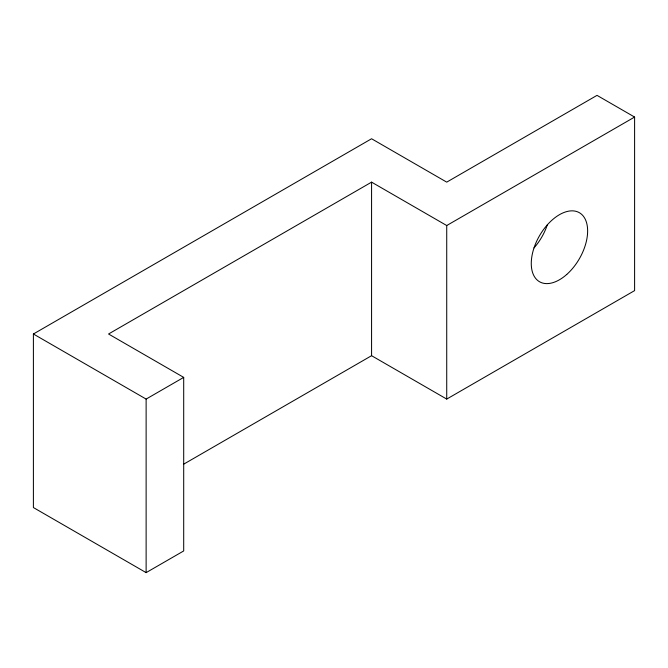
<?xml version="1.0" encoding="UTF-8"?>
<svg xmlns="http://www.w3.org/2000/svg" width="668" height="668" viewBox="0 0 668 668"><rect width="100%" height="100%" fill="white"/><g stroke="black" fill="none" stroke-linecap="round" stroke-linejoin="round"><path stroke-width="1" d="M634.6 117.059L446.725 225.534L371.575 182.139L108.55 334L183.7 377.387L183.7 550.941L146.125 572.635L33.4 507.555L33.4 334L371.575 138.752L446.725 182.139L597.025 95.365L634.6 117.059L634.6 290.613L446.725 399.08L371.575 355.693L183.575 464.235M33.4 334L146.125 399.08L183.7 377.387M446.725 225.534L446.725 399.08M371.575 182.139L371.575 355.693M146.125 399.08L146.125 572.635M547.309 224.865A39.855 23.013 -60 0 1 534.016 247.895M566.748 274.448A39.855 23.013 -60 0 0 579.373 212.708A39.855 23.013 -60 0 0 532.229 254.516A39.855 23.013 -60 0 0 566.748 274.448"/></g></svg>
